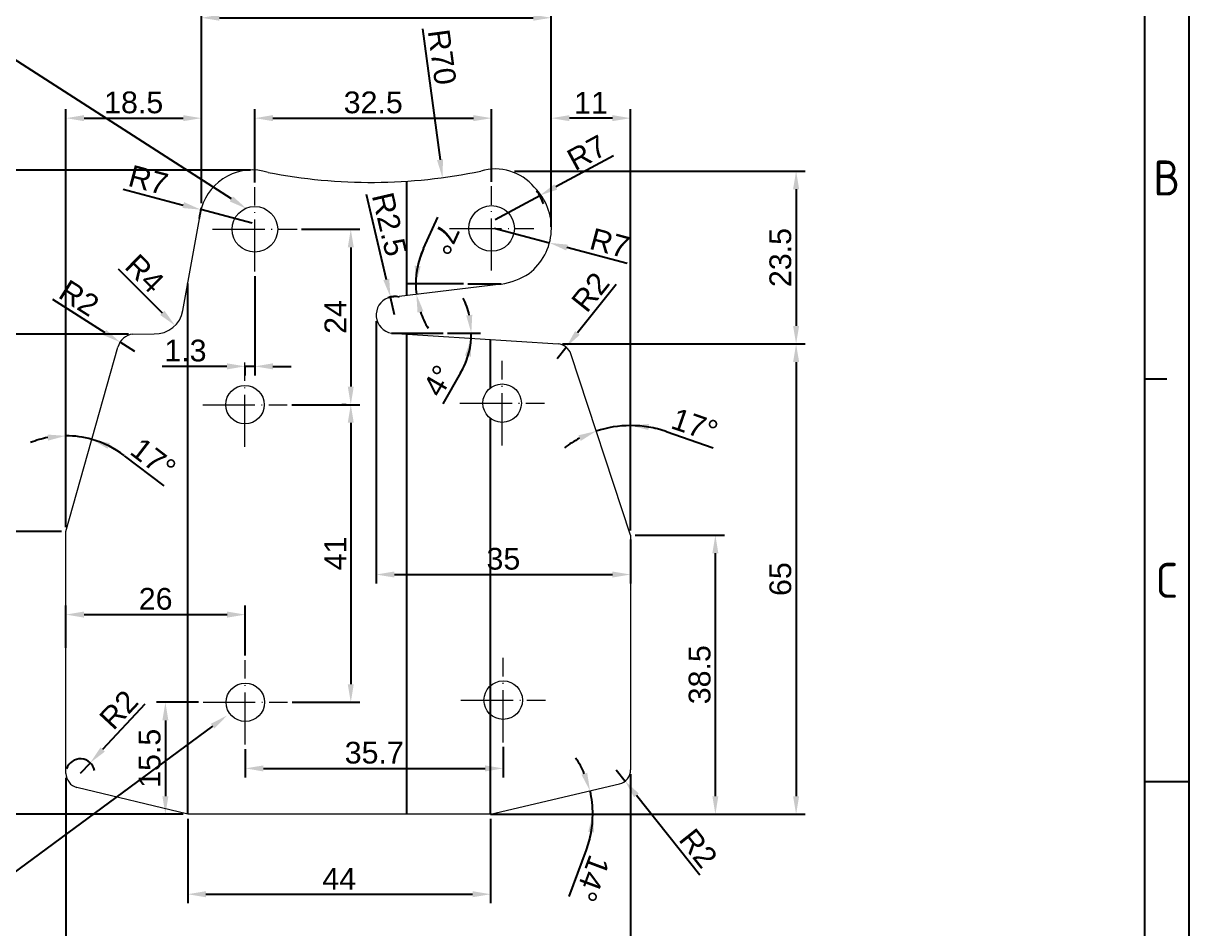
# Model space of a CAD drawing. Header units: millimetres. Extents: x 4564 to 4807, y 1240 to 1579.
# Drawn here: x 4646.3 to 4807.1, y 1388.2 to 1513.2 of the extents above; entities that cross this region are included whole.
import ezdxf
from ezdxf import colors
from ezdxf.entities.mleader import LeaderData, LeaderLine
from ezdxf.enums import TextEntityAlignment as Align
from ezdxf.math import Vec2, Vec3

# ---------------------------------------------------------------- set-up
doc = ezdxf.new("R2010")
doc.units = ezdxf.units.MM
doc.linetypes.add('ACAD_ISO04W100', pattern=[30, 24, -3, 0, -3])
for name, color, linetype, lineweight in [('AM_0', 7, 'Continuous', 20), ('AM_4', 1, 'ACAD_ISO04W100', 18), ('AM_5', 3, 'Continuous', 25)]:
    doc.layers.add(name, color=color, linetype=linetype, lineweight=lineweight)
doc.styles.add('ACISOTS', font='isocp.shx', dxfattribs={"height": 1})
doc.styles.get("Standard").update_dxf_attribs({"font": 'arial.ttf'})
doc.dimstyles.new('ISO-25', dxfattribs={"dimtxt": 3, "dimasz": 2.5, "dimexe": 1.25, "dimexo": 0.625, "dimtad": 1, "dimtxsty": 'Standard', "dimcen": 2.5, "dimadec": 0, "dimazin": 0, "dimtfac": 1, "dimtmove": 0, "dimatfit": 3, "dimfxl": 1, "dimarcsym": 0})

# ---------------------------------------------------------------- blocks, each defined once
blk = doc.blocks.new('*D11')
at = {"layer": 'AM_5', "color": 0, "lineweight": -2, "transparency": 16777216}
for p, q in [((4652.16, 1409.04), (4652.16, 1381.97)), ((4730.08, 1409.53), (4730.08, 1381.97)), ((4654.66, 1383.22), (4727.58, 1383.22))]:
    blk.add_line(p, q, dxfattribs=at)
at = {"layer": 'AM_5', "color": 0, "transparency": 16777216}
for points in [[(4654.66, 1383.64), (4654.66, 1382.8), (4652.16, 1383.22)], [(4727.58, 1383.64), (4727.58, 1382.8), (4730.08, 1383.22)]]:
    blk.add_solid(points, dxfattribs=at)
at = {"layer": 'Defpoints', "color": 0, "transparency": 16777216}
for p in [(4652.16, 1409.67), (4730.08, 1410.15), (4730.08, 1383.22)]:
    blk.add_point(p, dxfattribs=at)
at = {"layer": 'AM_5', "color": 0, "transparency": 16777216, "insert": (4691.12, 1385.38), "char_height": 3, "attachment_point": 5}
blk.add_mtext('79.4', dxfattribs=at)
blk = doc.blocks.new('*D12')
at = {"layer": 'AM_5', "color": 0, "lineweight": -2, "transparency": 16777216}
for p, q in [((4668.97, 1403.39), (4668.97, 1391.73)), ((4710.77, 1403.39), (4710.77, 1391.73)), ((4671.47, 1392.98), (4708.27, 1392.98))]:
    blk.add_line(p, q, dxfattribs=at)
at = {"layer": 'AM_5', "color": 0, "transparency": 16777216}
for points in [[(4671.47, 1393.4), (4671.47, 1392.56), (4668.97, 1392.98)], [(4708.27, 1393.4), (4708.27, 1392.56), (4710.77, 1392.98)]]:
    blk.add_solid(points, dxfattribs=at)
at = {"layer": 'Defpoints', "color": 0, "transparency": 16777216}
for p in [(4668.97, 1404.01), (4710.77, 1404.01), (4710.77, 1392.98)]:
    blk.add_point(p, dxfattribs=at)
at = {"layer": 'AM_5', "color": 0, "transparency": 16777216, "insert": (4689.87, 1395.1), "char_height": 3, "attachment_point": 5}
blk.add_mtext('44', dxfattribs=at)
blk = doc.blocks.new('*D13')
at = {"layer": 'AM_5', "color": 0, "lineweight": -2, "transparency": 16777216}
for p, q in [((4652.16, 1426.98), (4652.16, 1432.83)), ((4676.91, 1425.93), (4676.91, 1432.83)), ((4654.66, 1431.58), (4674.41, 1431.58))]:
    blk.add_line(p, q, dxfattribs=at)
at = {"layer": 'AM_5', "color": 0, "transparency": 16777216}
for points in [[(4654.66, 1432), (4654.66, 1431.16), (4652.16, 1431.58)], [(4674.41, 1432), (4674.41, 1431.16), (4676.91, 1431.58)]]:
    blk.add_solid(points, dxfattribs=at)
at = {"layer": 'Defpoints', "color": 0, "transparency": 16777216}
for p in [(4676.91, 1431.58), (4652.16, 1426.35), (4676.91, 1425.3)]:
    blk.add_point(p, dxfattribs=at)
at = {"layer": 'AM_5', "color": 0, "transparency": 16777216, "insert": (4664.54, 1433.74), "char_height": 3, "attachment_point": 5}
blk.add_mtext('26', dxfattribs=at)
blk = doc.blocks.new('*D14')
at = {"layer": 'AM_5', "color": 0, "lineweight": -2, "transparency": 16777216}
for p, q in [((4683.32, 1460.56), (4692.72, 1460.56)), ((4691.47, 1458.06), (4691.47, 1421.97)), ((4683.37, 1419.47), (4692.72, 1419.47))]:
    blk.add_line(p, q, dxfattribs=at)
at = {"layer": 'AM_5', "color": 0, "transparency": 16777216}
for points in [[(4691.05, 1458.06), (4691.88, 1458.06), (4691.47, 1460.56)], [(4691.05, 1421.97), (4691.88, 1421.97), (4691.47, 1419.47)]]:
    blk.add_solid(points, dxfattribs=at)
at = {"layer": 'Defpoints', "color": 0, "transparency": 16777216}
for p in [(4682.69, 1460.56), (4682.74, 1419.47), (4691.47, 1419.47)]:
    blk.add_point(p, dxfattribs=at)
at = {"layer": 'AM_5', "color": 0, "transparency": 16777216, "insert": (4689.34, 1440.02), "char_height": 3, "attachment_point": 5, "rotation": 90}
blk.add_mtext('41', dxfattribs=at)
blk = doc.blocks.new('*D15')
at = {"layer": 'AM_5', "color": 0, "lineweight": -2, "transparency": 16777216}
for p, q in [((4676.91, 1413.02), (4676.91, 1409.1)), ((4712.5, 1413.32), (4712.5, 1409.1)), ((4679.41, 1410.35), (4710, 1410.35))]:
    blk.add_line(p, q, dxfattribs=at)
at = {"layer": 'AM_5', "color": 0, "transparency": 16777216}
for points in [[(4679.41, 1410.76), (4679.41, 1409.93), (4676.91, 1410.35)], [(4710, 1410.76), (4710, 1409.93), (4712.5, 1410.35)]]:
    blk.add_solid(points, dxfattribs=at)
at = {"layer": 'Defpoints', "color": 0, "transparency": 16777216}
for p in [(4676.91, 1413.65), (4712.5, 1413.95), (4712.5, 1410.35)]:
    blk.add_point(p, dxfattribs=at)
at = {"layer": 'AM_5', "color": 0, "transparency": 16777216, "insert": (4694.71, 1412.5), "char_height": 3, "attachment_point": 5}
blk.add_mtext('35.7', dxfattribs=at)
blk = doc.blocks.new('*D16')
at = {"layer": 'AM_5', "color": 0, "lineweight": -2, "transparency": 16777216}
for p, q in [((4719.43, 1404.01), (4726.1, 1404.01)), ((4723.97, 1399.09), (4721.57, 1392.67))]:
    blk.add_line(p, q, dxfattribs=at)
for start, end in [(23.4538, 33.6338), (0, 13.2738), (339.5585, 0), (339.6399, 349.82)]:
    blk.add_arc((4710.77, 1404.01), 14.09, start, end, dxfattribs=at)
at = {"layer": 'AM_5', "color": 0, "transparency": 16777216}
for points in [[(4724.09, 1409.75), (4723.3, 1409.49), (4724.48, 1407.25)], [(4724.22, 1401.56), (4725.05, 1401.49), (4724.85, 1404.01)]]:
    blk.add_solid(points, dxfattribs=at)
at = {"layer": 'Defpoints', "color": 0, "transparency": 16777216}
for p in [(4728.54, 1408.21), (4724.69, 1406.18), (4710.77, 1404.01), (4710.77, 1404.01), (4718.81, 1404.01)]:
    blk.add_point(p, dxfattribs=at)
at = {"layer": 'AM_5', "color": 0, "transparency": 16777216, "insert": (4724.77, 1395.14), "char_height": 3, "attachment_point": 5, "rotation": 249.5585}
blk.add_mtext('14%%d', dxfattribs=at)
blk = doc.blocks.new('*D17')
at = {"layer": 'AM_5', "color": 0, "lineweight": -2, "transparency": 16777216}
for p, q in [((4678.23, 1491.22), (4678.23, 1501.36)), ((4710.9, 1491.34), (4710.9, 1501.36)), ((4680.73, 1500.11), (4708.4, 1500.11))]:
    blk.add_line(p, q, dxfattribs=at)
at = {"layer": 'AM_5', "color": 0, "transparency": 16777216}
for points in [[(4680.73, 1500.53), (4680.73, 1499.7), (4678.23, 1500.11)], [(4708.4, 1500.53), (4708.4, 1499.7), (4710.9, 1500.11)]]:
    blk.add_solid(points, dxfattribs=at)
at = {"layer": 'Defpoints', "color": 0, "transparency": 16777216}
for p in [(4710.9, 1500.11), (4678.23, 1490.6), (4710.9, 1490.72)]:
    blk.add_point(p, dxfattribs=at)
at = {"layer": 'AM_5', "color": 0, "transparency": 16777216, "insert": (4694.57, 1502.27), "char_height": 3, "attachment_point": 5}
blk.add_mtext('32.5', dxfattribs=at)
blk = doc.blocks.new('*D18')
at = {"layer": 'AM_5', "color": 0, "lineweight": -2, "transparency": 16777216}
for p, q in [((4678.23, 1478.32), (4678.23, 1464.6)), ((4674.37, 1465.85), (4665.44, 1465.85)), ((4678.23, 1465.85), (4676.87, 1465.85)), ((4676.87, 1465.76), (4676.87, 1464.6)), ((4680.73, 1465.85), (4683.23, 1465.85))]:
    blk.add_line(p, q, dxfattribs=at)
at = {"layer": 'AM_5', "color": 0, "transparency": 16777216}
for points in [[(4674.37, 1466.27), (4674.37, 1465.43), (4676.87, 1465.85)], [(4680.73, 1466.27), (4680.73, 1465.43), (4678.23, 1465.85)]]:
    blk.add_solid(points, dxfattribs=at)
at = {"layer": 'Defpoints', "color": 0, "transparency": 16777216}
for p in [(4678.23, 1478.94), (4676.87, 1466.39), (4676.87, 1465.85)]:
    blk.add_point(p, dxfattribs=at)
at = {"layer": 'AM_5', "color": 0, "transparency": 16777216, "insert": (4668.65, 1468.01), "char_height": 3, "attachment_point": 5}
blk.add_mtext('1.3', dxfattribs=at)
blk = doc.blocks.new('*D19')
at = {"layer": 'AM_5', "color": 0, "lineweight": -2, "transparency": 16777216}
for p, q in [((4651.54, 1443.04), (4641.31, 1443.04)), ((4642.56, 1406.51), (4642.56, 1440.54)), ((4668.35, 1404.01), (4641.31, 1404.01))]:
    blk.add_line(p, q, dxfattribs=at)
at = {"layer": 'AM_5', "color": 0, "transparency": 16777216}
for points in [[(4642.15, 1440.54), (4642.98, 1440.54), (4642.56, 1443.04)], [(4642.15, 1406.51), (4642.98, 1406.51), (4642.56, 1404.01)]]:
    blk.add_solid(points, dxfattribs=at)
at = {"layer": 'Defpoints', "color": 0, "transparency": 16777216}
for p in [(4642.56, 1443.04), (4652.16, 1443.04), (4668.97, 1404.01)]:
    blk.add_point(p, dxfattribs=at)
at = {"layer": 'AM_5', "color": 0, "transparency": 16777216, "insert": (4640.41, 1423.53), "char_height": 3, "attachment_point": 5, "rotation": 90}
blk.add_mtext('39', dxfattribs=at)
blk = doc.blocks.new('*D20')
at = {"layer": 'AM_5', "color": 0, "lineweight": -2, "transparency": 16777216}
for p, q in [((4660.79, 1470.29), (4629.36, 1470.29)), ((4630.61, 1406.51), (4630.61, 1467.79)), ((4668.35, 1404.01), (4629.36, 1404.01))]:
    blk.add_line(p, q, dxfattribs=at)
at = {"layer": 'AM_5', "color": 0, "transparency": 16777216}
for points in [[(4630.19, 1467.79), (4631.03, 1467.79), (4630.61, 1470.29)], [(4630.19, 1406.51), (4631.03, 1406.51), (4630.61, 1404.01)]]:
    blk.add_solid(points, dxfattribs=at)
at = {"layer": 'Defpoints', "color": 0, "transparency": 16777216}
for p in [(4630.61, 1470.29), (4661.41, 1470.29), (4668.97, 1404.01)]:
    blk.add_point(p, dxfattribs=at)
at = {"layer": 'AM_5', "color": 0, "transparency": 16777216, "insert": (4628.45, 1437.15), "char_height": 3, "attachment_point": 5, "rotation": 90}
blk.add_mtext('66.3', dxfattribs=at)
blk = doc.blocks.new('*D21')
at = {"layer": 'AM_5', "color": 0, "lineweight": -2, "transparency": 16777216}
for p, q in [((4677.61, 1492.95), (4618.06, 1492.95)), ((4619.31, 1490.45), (4619.31, 1406.51)), ((4668.35, 1404.01), (4618.06, 1404.01))]:
    blk.add_line(p, q, dxfattribs=at)
at = {"layer": 'AM_5', "color": 0, "transparency": 16777216}
for points in [[(4618.89, 1490.45), (4619.73, 1490.45), (4619.31, 1492.95)], [(4618.89, 1406.51), (4619.73, 1406.51), (4619.31, 1404.01)]]:
    blk.add_solid(points, dxfattribs=at)
at = {"layer": 'Defpoints', "color": 0, "transparency": 16777216}
for p in [(4678.23, 1492.95), (4619.31, 1404.01), (4668.97, 1404.01)]:
    blk.add_point(p, dxfattribs=at)
at = {"layer": 'AM_5', "color": 0, "transparency": 16777216, "insert": (4617.15, 1448.48), "char_height": 3, "attachment_point": 5, "rotation": 90}
blk.add_mtext('88.5', dxfattribs=at)
blk = doc.blocks.new('*D22')
at = {"layer": 'AM_5', "color": 0, "lineweight": -2, "transparency": 16777216}
for p, q in [((4652.16, 1443.66), (4652.16, 1457.51)), ((4660.21, 1453.52), (4665.65, 1449.35))]:
    blk.add_line(p, q, dxfattribs=at)
for start, end in [(100.8527, 111.7055), (74.275, 90), (52.4706, 74.275), (52.5695, 63.4223)]:
    blk.add_arc((4652.16, 1443.04), 13.22, start, end, dxfattribs=at)
at = {"layer": 'AM_5', "color": 0, "transparency": 16777216}
for points in [[(4649.63, 1456.43), (4649.71, 1455.6), (4652.16, 1456.26)], [(4657.92, 1454.47), (4658.23, 1455.25), (4655.74, 1455.76)]]:
    blk.add_solid(points, dxfattribs=at)
at = {"layer": 'Defpoints', "color": 0, "transparency": 16777216}
for p in [(4659.33, 1468.48), (4653.37, 1456.2), (4652.16, 1443.04), (4652.16, 1443.04), (4652.16, 1409.67)]:
    blk.add_point(p, dxfattribs=at)
at = {"layer": 'AM_5', "color": 0, "transparency": 16777216, "insert": (4664.23, 1453.12), "char_height": 3, "attachment_point": 5, "rotation": 322.4706}
blk.add_mtext('17%%d', dxfattribs=at)
blk = doc.blocks.new('*D23')
at = {"layer": 'AM_5', "color": 0, "lineweight": -2, "transparency": 16777216}
for p, q in [((4730.08, 1443.18), (4730.08, 1458.93)), ((4735.01, 1456.85), (4741.49, 1454.62))]:
    blk.add_line(p, q, dxfattribs=at)
for start, end in [(90, 108.23), (70.9695, 90), (71.0353, 80.5176), (117.7124, 127.1948)]:
    blk.add_arc((4730.08, 1442.55), 15.12, start, end, dxfattribs=at)
at = {"layer": 'AM_5', "color": 0, "transparency": 16777216}
for points in [[(4732.54, 1457.06), (4732.61, 1457.89), (4730.08, 1457.68)], [(4722.88, 1456.33), (4723.21, 1455.56), (4725.35, 1456.92)]]:
    blk.add_solid(points, dxfattribs=at)
at = {"layer": 'Defpoints', "color": 0, "transparency": 16777216}
for p in [(4721.84, 1467.57), (4726.9, 1457.34), (4730.08, 1442.55), (4730.08, 1442.55), (4730.08, 1410.15)]:
    blk.add_point(p, dxfattribs=at)
at = {"layer": 'AM_5', "color": 0, "transparency": 16777216, "insert": (4738.94, 1457.75), "char_height": 3, "attachment_point": 5, "rotation": 340.9695}
blk.add_mtext('17%%D', dxfattribs=at)
blk = doc.blocks.new('*D24')
at = {"layer": 'AM_5', "color": 0, "lineweight": -2, "transparency": 16777216}
for p, q in [((4701.5, 1482.1), (4703.48, 1486.45)), ((4707, 1477.22), (4699.19, 1477.22))]:
    blk.add_line(p, q, dxfattribs=at)
for start, end in [(155.5047, 180), (155.645, 167.8225), (180, 186.9254), (199.103, 211.2805)]:
    blk.add_arc((4712.22, 1477.22), 11.78, start, end, dxfattribs=at)
at = {"layer": 'AM_5', "color": 0, "transparency": 16777216}
for points in [[(4701.12, 1479.66), (4700.29, 1479.75), (4700.44, 1477.22)], [(4700.68, 1473.27), (4701.49, 1473.46), (4700.52, 1475.8)]]:
    blk.add_solid(points, dxfattribs=at)
at = {"layer": 'Defpoints', "color": 0, "transparency": 16777216}
for p in [(4700.48, 1476.27), (4707.63, 1477.22), (4712.22, 1477.22), (4712.22, 1477.22), (4696.61, 1475.32)]:
    blk.add_point(p, dxfattribs=at)
at = {"layer": 'AM_5', "color": 0, "transparency": 16777216, "insert": (4704.42, 1483.4), "char_height": 3, "attachment_point": 5, "rotation": 245.5047}
blk.add_mtext('7°', dxfattribs=at)
blk = doc.blocks.new('*D25')
at = {"layer": 'AM_5', "color": 0, "lineweight": -2, "transparency": 16777216}
for p, q in [((4704.82, 1470.44), (4709.35, 1470.44)), ((4706.63, 1464.94), (4704.17, 1460.67))]:
    blk.add_line(p, q, dxfattribs=at)
for start, end in [(13.0386, 26.0772), (356.2696, 0), (330.0197, 356.2696), (330.1925, 343.231)]:
    blk.add_arc((4697.09, 1470.44), 11.01, start, end, dxfattribs=at)
at = {"layer": 'AM_5', "color": 0, "transparency": 16777216}
for points in [[(4708.23, 1472.97), (4707.4, 1472.88), (4708.1, 1470.44)], [(4707.22, 1467.34), (4708.04, 1467.19), (4708.08, 1469.72)]]:
    blk.add_solid(points, dxfattribs=at)
at = {"layer": 'Defpoints', "color": 0, "transparency": 16777216}
for p in [(4697.09, 1470.44), (4697.09, 1470.44), (4704.2, 1470.44), (4708.1, 1470.2), (4720.07, 1468.94)]:
    blk.add_point(p, dxfattribs=at)
at = {"layer": 'AM_5', "color": 0, "transparency": 16777216, "insert": (4703.56, 1463.87), "char_height": 3, "attachment_point": 5, "rotation": 60.0197}
blk.add_mtext('4°', dxfattribs=at)
blk = doc.blocks.new('*D26')
at = {"layer": 'AM_5', "color": 0, "lineweight": -2, "transparency": 16777216}
blk.add_line((4701.37, 1512.43), (4703.78, 1494.38), dxfattribs=at)
at = {"layer": 'AM_5', "color": 0, "transparency": 16777216}
blk.add_solid([(4704.2, 1494.43), (4703.37, 1494.32), (4704.12, 1491.9)], dxfattribs=at)
at = {"layer": 'Defpoints', "color": 0, "transparency": 16777216}
for p in [(4694.3, 1565.24), (4704.12, 1491.9)]:
    blk.add_point(p, dxfattribs=at)
at = {"layer": 'AM_5', "color": 0, "transparency": 16777216, "insert": (4704.06, 1508.55), "char_height": 3, "attachment_point": 5, "rotation": 277.6215}
blk.add_mtext('R70', dxfattribs=at)
blk = doc.blocks.new('*D27')
at = {"layer": 'AM_5', "color": 0, "lineweight": -2, "transparency": 16777216}
for p, q in [((4730.7, 1442.55), (4743.03, 1442.55)), ((4741.78, 1406.51), (4741.78, 1440.05)), ((4711.39, 1404.01), (4743.03, 1404.01))]:
    blk.add_line(p, q, dxfattribs=at)
at = {"layer": 'AM_5', "color": 0, "transparency": 16777216}
for points in [[(4741.36, 1440.05), (4742.19, 1440.05), (4741.78, 1442.55)], [(4741.36, 1406.51), (4742.19, 1406.51), (4741.78, 1404.01)]]:
    blk.add_solid(points, dxfattribs=at)
at = {"layer": 'Defpoints', "color": 0, "transparency": 16777216}
for p in [(4730.08, 1442.55), (4741.78, 1442.55), (4710.77, 1404.01)]:
    blk.add_point(p, dxfattribs=at)
at = {"layer": 'AM_5', "color": 0, "transparency": 16777216, "insert": (4739.62, 1423.28), "char_height": 3, "attachment_point": 5, "rotation": 90}
blk.add_mtext('38.5', dxfattribs=at)
blk = doc.blocks.new('*D28')
at = {"layer": 'AM_5', "color": 0, "lineweight": -2, "transparency": 16777216}
for p, q in [((4720.69, 1468.94), (4754.17, 1468.94)), ((4752.92, 1466.44), (4752.92, 1406.51)), ((4712.02, 1404.01), (4754.17, 1404.01))]:
    blk.add_line(p, q, dxfattribs=at)
at = {"layer": 'AM_5', "color": 0, "transparency": 16777216}
for points in [[(4752.5, 1466.44), (4753.34, 1466.44), (4752.92, 1468.94)], [(4752.5, 1406.51), (4753.34, 1406.51), (4752.92, 1404.01)]]:
    blk.add_solid(points, dxfattribs=at)
at = {"layer": 'Defpoints', "color": 0, "transparency": 16777216}
for p in [(4720.07, 1468.94), (4711.39, 1404.01), (4752.92, 1404.01)]:
    blk.add_point(p, dxfattribs=at)
at = {"layer": 'AM_5', "color": 0, "transparency": 16777216, "insert": (4750.76, 1436.48), "char_height": 3, "attachment_point": 5, "rotation": 90}
blk.add_mtext('65', dxfattribs=at)
blk = doc.blocks.new('*D29')
at = {"layer": 'AM_5', "color": 0, "lineweight": -2, "transparency": 16777216}
for p, q in [((4719.14, 1485.09), (4719.14, 1501.36)), ((4730.08, 1443.18), (4730.08, 1501.36)), ((4727.58, 1500.11), (4721.64, 1500.11))]:
    blk.add_line(p, q, dxfattribs=at)
at = {"layer": 'AM_5', "color": 0, "transparency": 16777216}
for points in [[(4721.64, 1500.53), (4721.64, 1499.7), (4719.14, 1500.11)], [(4727.58, 1500.53), (4727.58, 1499.7), (4730.08, 1500.11)]]:
    blk.add_solid(points, dxfattribs=at)
at = {"layer": 'Defpoints', "color": 0, "transparency": 16777216}
for p in [(4719.14, 1500.11), (4719.14, 1484.47), (4730.08, 1442.55)]:
    blk.add_point(p, dxfattribs=at)
at = {"layer": 'AM_5', "color": 0, "transparency": 16777216, "insert": (4724.61, 1502.24), "char_height": 3, "attachment_point": 5}
blk.add_mtext('11', dxfattribs=at)
blk = doc.blocks.new('*D30')
at = {"layer": 'AM_5', "color": 0, "lineweight": -2, "transparency": 16777216}
for p, q in [((4684.68, 1484.77), (4692.72, 1484.77)), ((4691.47, 1482.27), (4691.47, 1463.06)), ((4690.84, 1460.56), (4690.22, 1460.56))]:
    blk.add_line(p, q, dxfattribs=at)
at = {"layer": 'AM_5', "color": 0, "transparency": 16777216}
for points in [[(4691.05, 1482.27), (4691.88, 1482.27), (4691.47, 1484.77)], [(4691.05, 1463.06), (4691.88, 1463.06), (4691.47, 1460.56)]]:
    blk.add_solid(points, dxfattribs=at)
at = {"layer": 'Defpoints', "color": 0, "transparency": 16777216}
for p in [(4684.06, 1484.77), (4691.47, 1460.56), (4691.47, 1460.56)]:
    blk.add_point(p, dxfattribs=at)
at = {"layer": 'AM_5', "color": 0, "transparency": 16777216, "insert": (4689.34, 1472.67), "char_height": 3, "attachment_point": 5, "rotation": 90}
blk.add_mtext('24', dxfattribs=at)
blk = doc.blocks.new('*D31')
at = {"layer": 'AM_5', "color": 0, "lineweight": -2, "transparency": 16777216}
for p, q in [((4694.98, 1472.07), (4694.98, 1435.86)), ((4730.08, 1441.93), (4730.08, 1435.86)), ((4697.48, 1437.11), (4727.58, 1437.11))]:
    blk.add_line(p, q, dxfattribs=at)
at = {"layer": 'AM_5', "color": 0, "transparency": 16777216}
for points in [[(4697.48, 1437.53), (4697.48, 1436.7), (4694.98, 1437.11)], [(4727.58, 1437.53), (4727.58, 1436.7), (4730.08, 1437.11)]]:
    blk.add_solid(points, dxfattribs=at)
at = {"layer": 'Defpoints', "color": 0, "transparency": 16777216}
for p in [(4694.98, 1472.7), (4730.08, 1442.55), (4730.08, 1437.11)]:
    blk.add_point(p, dxfattribs=at)
at = {"layer": 'AM_5', "color": 0, "transparency": 16777216, "insert": (4712.53, 1439.27), "char_height": 3, "attachment_point": 5}
blk.add_mtext('35', dxfattribs=at)
blk = doc.blocks.new('*D32')
at = {"layer": 'AM_5', "color": 0, "lineweight": -2, "transparency": 16777216}
for p, q in [((4652.16, 1443.66), (4652.16, 1501.36)), ((4670.85, 1488.37), (4670.85, 1501.36)), ((4654.66, 1500.11), (4668.35, 1500.11))]:
    blk.add_line(p, q, dxfattribs=at)
at = {"layer": 'AM_5', "color": 0, "transparency": 16777216}
for points in [[(4654.66, 1500.53), (4654.66, 1499.7), (4652.16, 1500.11)], [(4668.35, 1500.53), (4668.35, 1499.7), (4670.85, 1500.11)]]:
    blk.add_solid(points, dxfattribs=at)
at = {"layer": 'Defpoints', "color": 0, "transparency": 16777216}
for p in [(4670.85, 1500.11), (4670.85, 1487.74), (4652.16, 1443.04)]:
    blk.add_point(p, dxfattribs=at)
at = {"layer": 'AM_5', "color": 0, "transparency": 16777216, "insert": (4661.51, 1502.27), "char_height": 3, "attachment_point": 5}
blk.add_mtext('18.5', dxfattribs=at)
blk = doc.blocks.new('*D33')
at = {"layer": 'AM_5', "color": 0, "lineweight": -2, "transparency": 16777216}
for p, q in [((4670.85, 1488.99), (4670.85, 1515.22)), ((4719.14, 1486.03), (4719.14, 1515.22)), ((4673.35, 1513.97), (4716.64, 1513.97))]:
    blk.add_line(p, q, dxfattribs=at)
at = {"layer": 'AM_5', "color": 0, "transparency": 16777216}
for points in [[(4673.35, 1514.39), (4673.35, 1513.56), (4670.85, 1513.97)], [(4716.64, 1514.39), (4716.64, 1513.56), (4719.14, 1513.97)]]:
    blk.add_solid(points, dxfattribs=at)
at = {"layer": 'Defpoints', "color": 0, "transparency": 16777216}
for p in [(4719.14, 1513.97), (4670.85, 1488.37), (4719.14, 1485.41)]:
    blk.add_point(p, dxfattribs=at)
at = {"layer": 'AM_5', "color": 0, "transparency": 16777216, "insert": (4695, 1516.13), "char_height": 3, "attachment_point": 5}
blk.add_mtext('48.3', dxfattribs=at)
blk = doc.blocks.new('*D34')
at = {"layer": 'AM_5', "color": 0, "lineweight": -2, "transparency": 16777216}
for p, q in [((4670.46, 1419.47), (4664.64, 1419.47)), ((4665.89, 1416.97), (4665.89, 1406.51)), ((4668.35, 1404.01), (4664.64, 1404.01))]:
    blk.add_line(p, q, dxfattribs=at)
at = {"layer": 'AM_5', "color": 0, "transparency": 16777216}
for points in [[(4665.47, 1416.97), (4666.3, 1416.97), (4665.89, 1419.47)], [(4665.47, 1406.51), (4666.3, 1406.51), (4665.89, 1404.01)]]:
    blk.add_solid(points, dxfattribs=at)
at = {"layer": 'Defpoints', "color": 0, "transparency": 16777216}
for p in [(4671.09, 1419.47), (4665.89, 1404.01), (4668.97, 1404.01)]:
    blk.add_point(p, dxfattribs=at)
at = {"layer": 'AM_5', "color": 0, "transparency": 16777216, "insert": (4663.73, 1411.74), "char_height": 3, "attachment_point": 5, "rotation": 90}
blk.add_mtext('15.5', dxfattribs=at)
blk = doc.blocks.new('*D35')
at = {"layer": 'AM_5', "color": 0, "lineweight": -2, "transparency": 16777216}
for p, q in [((4663.07, 1419.21), (4657.23, 1412.96)), ((4654.16, 1409.67), (4655.53, 1411.13))]:
    blk.add_line(p, q, dxfattribs=at)
blk.add_arc((4654.16, 1409.67), 2, 11.1762, 162.0951, dxfattribs=at)
at = {"layer": 'AM_5', "color": 0, "transparency": 16777216}
blk.add_solid([(4656.93, 1413.24), (4657.54, 1412.67), (4655.53, 1411.13)], dxfattribs=at)
at = {"layer": 'Defpoints', "color": 0, "transparency": 16777216}
for p in [(4655.53, 1411.13), (4654.16, 1409.67)]:
    blk.add_point(p, dxfattribs=at)
at = {"layer": 'AM_5', "color": 0, "transparency": 16777216, "insert": (4659.44, 1418.45), "char_height": 3, "attachment_point": 5, "rotation": 46.986}
blk.add_mtext('R2', dxfattribs=at)
blk = doc.blocks.new('*D36')
at = {"layer": 'AM_5', "color": 0, "lineweight": -2, "transparency": 16777216}
for p, q in [((4728.08, 1410.15), (4729.33, 1408.59)), ((4739.65, 1395.63), (4730.88, 1406.63))]:
    blk.add_line(p, q, dxfattribs=at)
at = {"layer": 'AM_5', "color": 0, "transparency": 16777216}
blk.add_solid([(4731.21, 1406.89), (4730.56, 1406.37), (4729.33, 1408.59)], dxfattribs=at)
at = {"layer": 'Defpoints', "color": 0, "transparency": 16777216}
for p in [(4728.08, 1410.15), (4729.33, 1408.59)]:
    blk.add_point(p, dxfattribs=at)
at = {"layer": 'AM_5', "color": 0, "transparency": 16777216, "insert": (4739.43, 1399.33), "char_height": 3, "attachment_point": 5, "rotation": 308.5378}
blk.add_mtext('R2', dxfattribs=at)
blk = doc.blocks.new('*D37')
at = {"layer": 'AM_5', "color": 0, "lineweight": -2, "transparency": 16777216}
for p, q in [((4728.09, 1477.15), (4722.75, 1470.46)), ((4719.94, 1466.95), (4721.19, 1468.51))]:
    blk.add_line(p, q, dxfattribs=at)
at = {"layer": 'AM_5', "color": 0, "transparency": 16777216}
blk.add_solid([(4722.42, 1470.72), (4723.07, 1470.2), (4721.19, 1468.51)], dxfattribs=at)
at = {"layer": 'Defpoints', "color": 0, "transparency": 16777216}
for p in [(4721.19, 1468.51), (4719.94, 1466.95)]:
    blk.add_point(p, dxfattribs=at)
at = {"layer": 'AM_5', "color": 0, "transparency": 16777216, "insert": (4724.53, 1476.11), "char_height": 3, "attachment_point": 5, "rotation": 51.398}
blk.add_mtext('R2', dxfattribs=at)
blk = doc.blocks.new('*D38')
at = {"layer": 'AM_5', "color": 0, "lineweight": -2, "transparency": 16777216}
blk.add_line((4659.38, 1479.3), (4665.46, 1473.25), dxfattribs=at)
at = {"layer": 'AM_5', "color": 0, "transparency": 16777216}
blk.add_solid([(4665.75, 1473.54), (4665.16, 1472.95), (4667.23, 1471.48)], dxfattribs=at)
at = {"layer": 'Defpoints', "color": 0, "transparency": 16777216}
for p in [(4664.47, 1474.23), (4667.23, 1471.48)]:
    blk.add_point(p, dxfattribs=at)
at = {"layer": 'AM_5', "color": 0, "transparency": 16777216, "insert": (4663.03, 1478.66), "char_height": 3, "attachment_point": 5, "rotation": 315.1128}
blk.add_mtext('R4', dxfattribs=at)
blk = doc.blocks.new('*D39')
at = {"layer": 'AM_5', "color": 0, "lineweight": -2, "transparency": 16777216}
for p, q in [((4650.29, 1475.11), (4657.52, 1470.53)), ((4661.66, 1467.9), (4659.63, 1469.19))]:
    blk.add_line(p, q, dxfattribs=at)
at = {"layer": 'AM_5', "color": 0, "transparency": 16777216}
blk.add_solid([(4657.74, 1470.88), (4657.29, 1470.17), (4659.63, 1469.19)], dxfattribs=at)
at = {"layer": 'Defpoints', "color": 0, "transparency": 16777216}
for p in [(4659.63, 1469.19), (4661.66, 1467.9)]:
    blk.add_point(p, dxfattribs=at)
at = {"layer": 'AM_5', "color": 0, "transparency": 16777216, "insert": (4653.99, 1475.28), "char_height": 3, "attachment_point": 5, "rotation": 327.6512}
blk.add_mtext('R2', dxfattribs=at)
blk = doc.blocks.new('*D40')
at = {"layer": 'AM_5', "color": 0, "lineweight": -2, "transparency": 16777216}
for p, q in [((4660.05, 1490.29), (4668.36, 1488.11)), ((4677.88, 1485.61), (4670.78, 1487.48))]:
    blk.add_line(p, q, dxfattribs=at)
blk.add_arc((4677.88, 1485.61), 7.35, 163.1524, 175.0334, dxfattribs=at)
at = {"layer": 'AM_5', "color": 0, "transparency": 16777216}
blk.add_solid([(4668.47, 1488.52), (4668.25, 1487.71), (4670.78, 1487.48)], dxfattribs=at)
at = {"layer": 'Defpoints', "color": 0, "transparency": 16777216}
for p in [(4670.78, 1487.48), (4677.88, 1485.61)]:
    blk.add_point(p, dxfattribs=at)
at = {"layer": 'AM_5', "color": 0, "transparency": 16777216, "insert": (4663.54, 1491.58), "char_height": 3, "attachment_point": 5, "rotation": 345.2846}
blk.add_mtext('R7', dxfattribs=at)
blk = doc.blocks.new('*D41')
at = {"layer": 'AM_5', "color": 0, "lineweight": -2, "transparency": 16777216}
for p, q in [((4727.73, 1494.93), (4719.75, 1490.62)), ((4711.41, 1486.11), (4717.55, 1489.43))]:
    blk.add_line(p, q, dxfattribs=at)
blk.add_arc((4711.41, 1486.11), 6.98, 18.1322, 34.6092, dxfattribs=at)
at = {"layer": 'AM_5', "color": 0, "transparency": 16777216}
blk.add_solid([(4719.56, 1490.99), (4719.95, 1490.25), (4717.55, 1489.43)], dxfattribs=at)
at = {"layer": 'Defpoints', "color": 0, "transparency": 16777216}
for p in [(4717.55, 1489.43), (4711.41, 1486.11)]:
    blk.add_point(p, dxfattribs=at)
at = {"layer": 'AM_5', "color": 0, "transparency": 16777216, "insert": (4724.04, 1495.35), "char_height": 3, "attachment_point": 5, "rotation": 28.3884}
blk.add_mtext('R7', dxfattribs=at)
blk = doc.blocks.new('*D42')
at = {"layer": 'AM_5', "color": 0, "lineweight": -2, "transparency": 16777216}
for p, q in [((4711.26, 1484.94), (4718.89, 1482.9)), ((4729.6, 1480.03), (4721.3, 1482.25))]:
    blk.add_line(p, q, dxfattribs=at)
at = {"layer": 'AM_5', "color": 0, "transparency": 16777216}
blk.add_solid([(4721.41, 1482.65), (4721.19, 1481.85), (4718.89, 1482.9)], dxfattribs=at)
at = {"layer": 'Defpoints', "color": 0, "transparency": 16777216}
for p in [(4711.26, 1484.94), (4718.89, 1482.9)]:
    blk.add_point(p, dxfattribs=at)
at = {"layer": 'AM_5', "color": 0, "transparency": 16777216, "insert": (4727.21, 1482.87), "char_height": 3, "attachment_point": 5, "rotation": 345.0109}
blk.add_mtext('R7', dxfattribs=at)
blk = doc.blocks.new('*D43')
at = {"layer": 'AM_5', "color": 0, "lineweight": -2, "transparency": 16777216}
for p, q in [((4714.06, 1492.8), (4754.17, 1492.8)), ((4752.92, 1490.3), (4752.92, 1471.44)), ((4720.69, 1468.94), (4754.17, 1468.94))]:
    blk.add_line(p, q, dxfattribs=at)
at = {"layer": 'AM_5', "color": 0, "transparency": 16777216}
for points in [[(4752.5, 1490.3), (4753.34, 1490.3), (4752.92, 1492.8)], [(4752.5, 1471.44), (4753.34, 1471.44), (4752.92, 1468.94)]]:
    blk.add_solid(points, dxfattribs=at)
at = {"layer": 'Defpoints', "color": 0, "transparency": 16777216}
for p in [(4713.44, 1492.8), (4720.07, 1468.94), (4752.92, 1468.94)]:
    blk.add_point(p, dxfattribs=at)
at = {"layer": 'AM_5', "color": 0, "transparency": 16777216, "insert": (4750.76, 1480.87), "char_height": 3, "attachment_point": 5, "rotation": 90}
blk.add_mtext('23.5', dxfattribs=at)
blk = doc.blocks.new('*D44')
at = {"layer": 'AM_5', "color": 0, "lineweight": -2, "transparency": 16777216}
for p, q in [((4693.61, 1489.64), (4696.37, 1477.85)), ((4697.51, 1472.95), (4696.94, 1475.42))]:
    blk.add_line(p, q, dxfattribs=at)
blk.add_arc((4697.51, 1472.95), 2.54, 74.9713, 110.7764, dxfattribs=at)
at = {"layer": 'AM_5', "color": 0, "transparency": 16777216}
blk.add_solid([(4696.77, 1477.95), (4695.96, 1477.76), (4696.94, 1475.42)], dxfattribs=at)
at = {"layer": 'Defpoints', "color": 0, "transparency": 16777216}
for p in [(4696.94, 1475.42), (4697.51, 1472.95)]:
    blk.add_point(p, dxfattribs=at)
at = {"layer": 'AM_5', "color": 0, "transparency": 16777216, "insert": (4696.8, 1485.46), "char_height": 3, "attachment_point": 5, "rotation": 283.157}
blk.add_mtext('R2.5', dxfattribs=at)

msp = doc.modelspace()

# ---------------------------------------------------------------- linework, layer by layer
at = {"color": 135, "lineweight": 25}
for p, q in [((4807.092, 1579.4), (4807.092, 1240.097)), ((4804.073, 1464.085), (4801.054, 1464.085)), ((4801.054, 1408.541), (4807.092, 1408.541))]:
    msp.add_line(p, q, dxfattribs=at)
msp.add_line((4801.054, 1246.134), (4801.054, 1573.362))
at = {"layer": 'AM_0'}
for p, q in [((4668.305, 1473.57), (4670.853, 1487.741)), ((4712.223, 1477.218), (4696.613, 1475.322)), ((4661.414, 1470.293), (4664.321, 1470.34)), ((4697.09, 1470.441), (4720.069, 1468.943)), ((4652.161, 1443.037), (4659.326, 1468.484)), ((4730.079, 1442.554), (4721.839, 1467.573)), ((4652.161, 1409.666), (4652.161, 1443.037)), ((4730.079, 1442.554), (4730.079, 1410.153)), ((4668.972, 1404.014), (4653.689, 1407.722)), ((4710.765, 1404.014), (4728.538, 1408.207)), ((4710.765, 1404.014), (4668.972, 1404.014))]:
    msp.add_line(p, q, dxfattribs=at)
for centre, radius in [((4678.232, 1484.772), 3.15), ((4710.9, 1484.89), 3.15), ((4712.355, 1460.769), 2.65), ((4676.868, 1460.559), 2.65), ((4676.914, 1419.475), 2.65), ((4712.501, 1419.772), 2.65)]:
    msp.add_circle(centre, radius, dxfattribs=at)
for centre, radius, start, end in [((4677.884, 1485.612), 7.346, 72.81973, 163.15236), ((4694.303, 1565.237), 73.992, 258.89705, 281.79122), ((4711.411, 1486.113), 6.983, 39.73733, 106.54712), ((4711.265, 1484.937), 7.889, 307.54462, 45.63493), ((4710.878, 1486.55), 9.428, 278.19994, 303.43053), ((4697.514, 1472.946), 2.541, 110.77638, 260.3955), ((4664.471, 1474.227), 3.889, 267.79324, 350.28536), ((4661.655, 1467.904), 2.401, 95.76186, 166.02198), ((4719.939, 1466.947), 2, 18.23004, 86.26962), ((4654.161, 1409.666), 2, 180, 256.36148), ((4728.079, 1410.153), 2, 283.27375, 0)]:
    msp.add_arc(centre, radius, start, end, dxfattribs=at)
at = {"layer": 'AM_4', "ltscale": 0.3}
for p, q in [((4678.232, 1478.945), (4678.232, 1490.598)), ((4710.9, 1479.063), (4710.9, 1490.717)), ((4672.405, 1484.772), (4684.058, 1484.772)), ((4705.073, 1484.89), (4716.726, 1484.89)), ((4676.868, 1454.733), (4676.868, 1466.386)), ((4712.355, 1454.942), (4712.355, 1466.595)), ((4671.041, 1460.559), (4682.694, 1460.559)), ((4706.528, 1460.769), (4718.181, 1460.769)), ((4676.914, 1413.648), (4676.914, 1425.301)), ((4712.501, 1413.946), (4712.501, 1425.599)), ((4671.088, 1419.475), (4682.741, 1419.475)), ((4706.674, 1419.772), (4718.328, 1419.772))]:
    msp.add_line(p, q, dxfattribs=at)
at = {"layer": 'AM_5'}
for p, q in [((4699.161, 1491.405), (4699.161, 1475.632)), ((4668.972, 1404.014), (4668.972, 1477.282)), ((4712.223, 1477.218), (4707.627, 1477.218)), ((4697.09, 1470.441), (4704.2, 1470.441)), ((4699.161, 1470.306), (4699.161, 1404.014)), ((4710.765, 1462.889), (4710.765, 1469.549)), ((4710.765, 1404.014), (4710.765, 1458.648)), ((4710.765, 1404.014), (4710.765, 1404.014)), ((4710.765, 1404.014), (4718.808, 1404.014))]:
    msp.add_line(p, q, dxfattribs=at)

# ---------------------------------------------------------------- texts
at = {"color": 135, "lineweight": 25, "style": 'ACISOTS'}
for s, p in [('B', (4804.073, 1491.857)), ('C', (4804.073, 1436.313))]:
    msp.add_text(s, height=4.83, dxfattribs=at).set_placement(p, align=Align.MIDDLE)

# ---------------------------------------------------------------- dimensions: what is measured, and where the dimension line sits
at = {"layer": 'AM_5'}
for center, mpoint, text, picture, middle in [((4694.303, 1565.237), (4704.116, 1491.899), 'R70', '*D26', (4701.926, 1508.263)), ((4711.411, 1486.113), (4717.555, 1489.433), 'R7', '*D41', (4725.049, 1493.483)), ((4664.471, 1474.227), (4667.227, 1471.482), 'R4', '*D38', (4661.532, 1477.154))]:
    dim = msp.add_radius_dim(center=center, mpoint=mpoint, text=text, dimstyle='ISO-25', dxfattribs=at)
    dim.commit()
    dim.dimension.update_dxf_attribs({"geometry": picture, "text_midpoint": middle, "dimtype": 164})
for base, p1, p2, text, picture, middle in [((4719.14, 1513.972), (4670.853, 1488.366), (4719.14, 1485.406), '48.3', '*D33', (4694.996, 1516.13)), ((4670.853, 1500.113), (4652.161, 1443.037), (4670.853, 1487.741), '18.5', '*D32', (4661.507, 1502.269)), ((4710.9, 1500.113), (4678.232, 1490.598), (4710.9, 1490.717), '32.5', '*D17', (4694.566, 1502.27)), ((4719.14, 1500.113), (4730.079, 1442.554), (4719.14, 1484.468), '11', '*D29', (4724.61, 1502.244)), ((4676.868, 1465.851), (4678.232, 1478.945), (4676.868, 1466.386), '1.3', '*D18', (4668.653, 1468.009)), ((4730.079, 1437.112), (4694.985, 1472.699), (4730.079, 1442.554), '35', '*D31', (4712.532, 1439.27)), ((4676.914, 1431.58), (4652.161, 1426.351), (4676.914, 1425.301), '26', '*D13', (4664.538, 1433.736)), ((4712.501, 1410.347), (4676.914, 1413.648), (4712.501, 1413.946), '35.7', '*D15', (4694.708, 1412.505)), ((4730.079, 1383.221), (4652.161, 1409.666), (4730.079, 1410.153), '79.4', '*D11', (4691.12, 1385.378)), ((4710.765, 1392.979), (4668.972, 1404.014), (4710.765, 1404.014), '44', '*D12', (4689.869, 1395.104))]:
    dim = msp.add_linear_dim(base=base, p1=p1, p2=p2, text=text, dimstyle='ISO-25', dxfattribs=at)
    dim.commit()
    dim.dimension.update_dxf_attribs({"geometry": picture, "text_midpoint": middle})
for center, mpoint, text, picture, middle in [((4677.884, 1485.612), (4670.778, 1487.478), 'R7', '*D40', (4663.538, 1491.576)), ((4697.514, 1472.946), (4696.936, 1475.421), 'R2.5', '*D44', (4696.804, 1485.457)), ((4711.265, 1484.937), (4718.886, 1482.896), 'R7', '*D42', (4727.206, 1482.869)), ((4661.655, 1467.904), (4659.627, 1469.189), 'R2', '*D39', (4653.985, 1475.285))]:
    dim = msp.add_radius_dim(center=center, mpoint=mpoint, text=text, dimstyle='ISO-25', dxfattribs=at)
    dim.commit()
    dim.dimension.update_dxf_attribs({"geometry": picture, "text_midpoint": middle})
for base, p1, p2, text, picture, middle in [((4619.312, 1404.014), (4678.232, 1492.95), (4668.972, 1404.014), '88.5', '*D21', (4617.155, 1448.482)), ((4752.919, 1468.943), (4713.437, 1492.796), (4720.069, 1468.943), '23.5', '*D43', (4750.761, 1480.869)), ((4691.468, 1460.559), (4684.058, 1484.772), (4691.468, 1460.559), '24', '*D30', (4689.337, 1472.665)), ((4630.611, 1470.293), (4668.972, 1404.014), (4661.414, 1470.293), '66.3', '*D20', (4628.454, 1437.153)), ((4752.919, 1404.014), (4720.069, 1468.943), (4711.39, 1404.014), '65', '*D28', (4750.762, 1436.478)), ((4691.468, 1419.475), (4682.694, 1460.559), (4682.741, 1419.475), '41', '*D14', (4689.337, 1440.017)), ((4642.563, 1443.037), (4668.972, 1404.014), (4652.161, 1443.037), '39', '*D19', (4640.406, 1423.526)), ((4741.776, 1442.554), (4710.765, 1404.014), (4730.079, 1442.554), '38.5', '*D27', (4739.618, 1423.284)), ((4665.888, 1404.014), (4671.088, 1419.475), (4668.972, 1404.014), '15.5', '*D34', (4663.731, 1411.744))]:
    dim = msp.add_linear_dim(base=base, p1=p1, p2=p2, angle=90, text=text, dimstyle='ISO-25', dxfattribs=at)
    dim.commit()
    dim.dimension.update_dxf_attribs({"geometry": picture, "text_midpoint": middle})
for base, line1, line2, picture, middle in [((4700.476, 1476.27), ((4712.223, 1477.218), (4696.613, 1475.322)), ((4712.223, 1477.218), (4707.627, 1477.218)), '*D24', (4704.424, 1483.398)), ((4708.097, 1470.202), ((4697.09, 1470.441), (4720.069, 1468.943)), ((4697.09, 1470.441), (4704.2, 1470.441)), '*D25', (4703.555, 1463.868))]:
    dim = msp.add_angular_dim_2l(base=base, line1=line1, line2=line2, dimstyle='ISO-25', dxfattribs=at)
    dim.commit()
    dim.dimension.update_dxf_attribs({"geometry": picture, "text_midpoint": middle})
for center, mpoint, picture, middle in [((4719.939, 1466.947), (4721.187, 1468.51), '*D37', (4724.531, 1476.114)), ((4654.161, 1409.666), (4655.525, 1411.128), '*D35', (4659.444, 1418.452))]:
    dim = msp.add_radius_dim(center=center, mpoint=mpoint, dimstyle='ISO-25', dxfattribs=at)
    dim.commit()
    dim.dimension.update_dxf_attribs({"geometry": picture, "text_midpoint": middle})
for base, line1, line2, text, picture, middle in [((4653.369, 1456.2), ((4652.161, 1443.037), (4659.326, 1468.484)), ((4652.161, 1409.666), (4652.161, 1443.037)), '17%%d', '*D22', (4664.229, 1453.122)), ((4726.895, 1457.338), ((4730.079, 1442.554), (4730.079, 1410.153)), ((4730.079, 1442.554), (4721.839, 1467.573)), '17%%D', '*D23', (4738.944, 1457.748)), ((4724.687, 1406.181), ((4710.765, 1404.014), (4728.538, 1408.207)), ((4710.765, 1404.014), (4718.808, 1404.014)), '14%%d', '*D16', (4724.768, 1395.138))]:
    dim = msp.add_angular_dim_2l(base=base, line1=line1, line2=line2, text=text, dimstyle='ISO-25', dxfattribs=at)
    dim.commit()
    dim.dimension.update_dxf_attribs({"geometry": picture, "text_midpoint": middle})
dim = msp.add_radius_dim(center=(4728.079, 1410.153), mpoint=(4729.325, 1408.589), dimstyle='ISO-25', dxfattribs=at)
dim.commit()
dim.dimension.update_dxf_attribs({"geometry": '*D36', "text_midpoint": (4737.76, 1398), "dimtype": 164})

# ---------------------------------------------------------------- leaders
ml = msp.add_multileader_mtext('Standard', dxfattribs=at)
ml.set_content('(2x)6.3', color=256)
ml.set_leader_properties()
ml.build(insert=Vec2(0, 0))
ml.multileader.update_dxf_attribs({"arrow_head_size": 2.5})
ctx = ml.context
ctx.base_point, ctx.char_height, ctx.arrow_head_size, ctx.plane_origin = Vec3(4619.006, 1509.195), 3, 2.5, Vec3(4677.1, 1487.601)
ctx.text_align_type = 2
notes = []
notes.append((ctx, [(0, (1, 1, 0), (4643.606, 1509.195), (-1, 0), 8, [(0, [(4677.1, 1487.601)], 0, [])])]))
ctx.mtext.insert, ctx.mtext.alignment, ctx.mtext.flow_direction = Vec3(4633.606, 1511.136), 3, 5
ml = msp.add_multileader_mtext('Standard', dxfattribs=at)
ml.set_content('(4x)%%C5.3', color=256)
ml.set_leader_properties()
ml.build(insert=Vec2(0, 0))
ml.multileader.update_dxf_attribs({"arrow_head_size": 2.5})
ctx = ml.context
ctx.base_point, ctx.char_height, ctx.arrow_head_size, ctx.plane_origin = Vec3(4615.928, 1395.036), 3, 2.5, Vec3(4674.41, 1417.663)
ctx.text_align_type = 2
notes.append((ctx, [(0, (1, 1, 0), (4643.787, 1395.036), (-1, 0), 8, [(0, [(4674.41, 1417.663)], 0, [])])]))
ctx.mtext.insert, ctx.mtext.alignment, ctx.mtext.flow_direction = Vec3(4633.787, 1396.977), 3, 5
for ctx, leaders in notes:
    for number, flags, end, landing, length, lines in leaders:
        leader = LeaderData()
        leader.index, (leader.has_last_leader_line, leader.has_dogleg_vector, leader.attachment_direction) = number, flags
        leader.last_leader_point, leader.dogleg_vector, leader.dogleg_length = Vec3(end), Vec3(landing), length
        for number, points, colour, breaks in lines:
            line = LeaderLine()
            line.index, line.vertices, line.color, line.breaks = number, Vec3.list(points), colors.encode_raw_color(colour), breaks
            leader.lines.append(line)
        ctx.leaders.append(leader)

doc.saveas('drawing.dxf')
